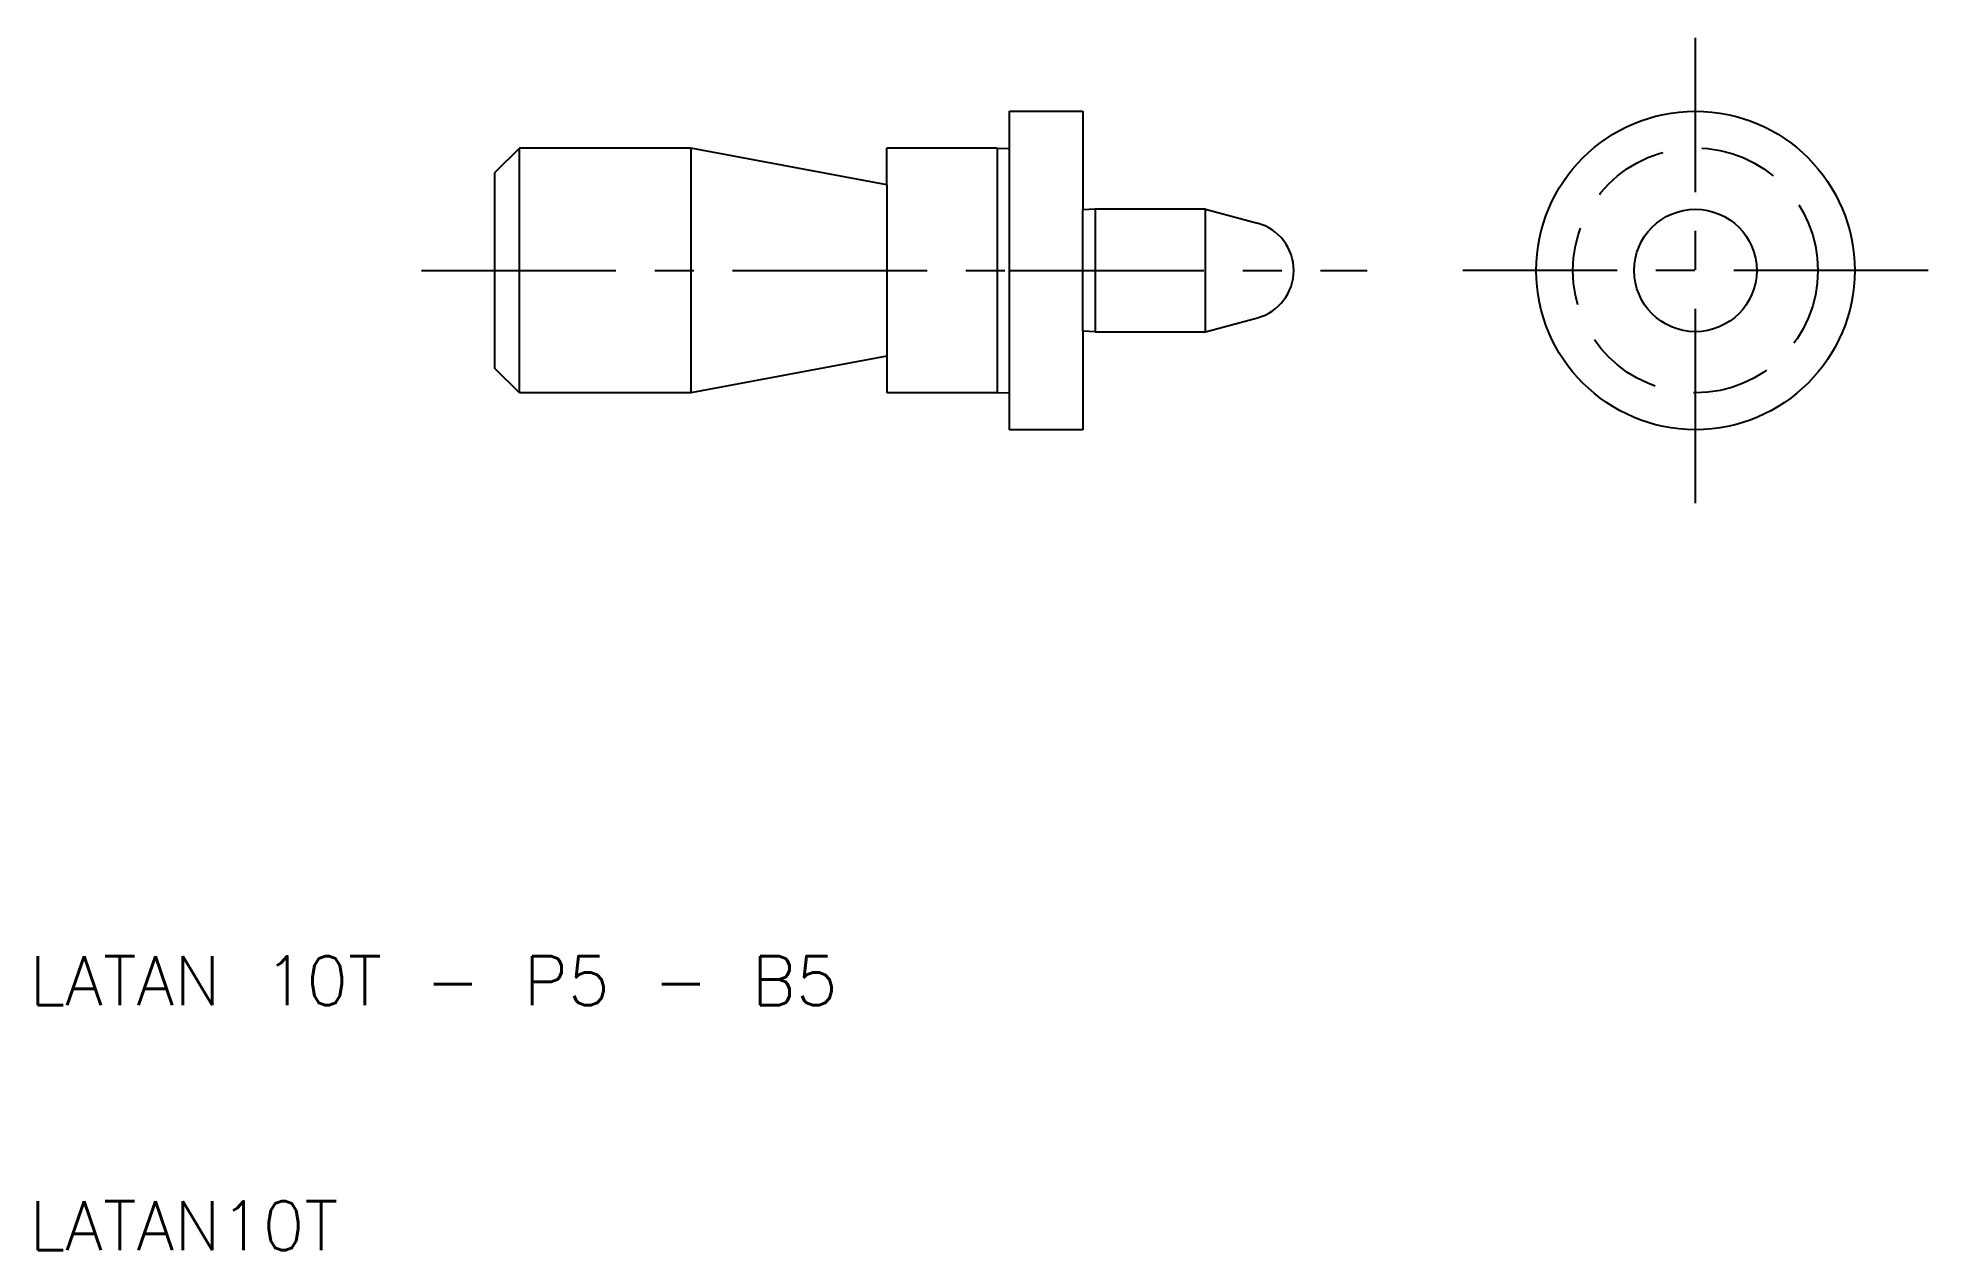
# Model space of a CAD drawing. Extents: x 10.3 to 87.5, y 10 to 59.5.
import ezdxf

# ---------------------------------------------------------------- set-up
doc = ezdxf.new("R2010")
doc.units = 0
doc.header["$LTSCALE"] = 0.25
doc.linetypes.add('CENTER', pattern=[50.8, 31.75, -6.35, 6.35, -6.35])
doc.linetypes.add('DASHED', pattern=[19.05, 12.7, -6.35])
doc.layers.get('0').update_dxf_attribs({"linetype": 'CONTINUOUS'})
doc.layers.add('CENTER', color=1, linetype='CENTER')
doc.styles.get("Standard").update_dxf_attribs({"font": 'txt.shx', "bigfont": 'extfont.shx'})

msp = doc.modelspace()

# ---------------------------------------------------------------- linework, layer by layer
for p, q in [((50, 54.975), (50, 56.5)), ((50, 56.5), (53, 56.5)), ((53, 56.5), (53, 52.475)), ((30, 55), (29, 54)), ((30, 45), (30, 55)), ((37, 55), (30, 55)), ((45, 53.5), (37, 55)), ((37, 55), (37, 45)), ((49.5, 55), (45, 55)), ((45, 53.5), (45, 55)), ((49.5, 55), (49.5, 45)), ((49.5, 55), (50, 54.975)), ((50, 45.025), (50, 54.975)), ((29, 46), (29, 54)), ((45, 53.5), (45, 46.5)), ((53.5, 52.5), (53, 52.475)), ((53, 47.525), (53, 52.475)), ((58, 52.5), (53.5, 52.5)), ((53.5, 52.5), (53.5, 47.5)), ((58, 47.5), (58, 52.5)), ((58, 52.5), (60.12, 51.932)), ((58, 47.5), (60.12, 48.068)), ((53, 47.525), (53, 43.5)), ((53.5, 47.5), (53, 47.525)), ((53.5, 47.5), (58, 47.5)), ((45, 46.5), (37, 45)), ((45, 46.5), (45, 45)), ((30, 45), (29, 46)), ((37, 45), (30, 45)), ((49.5, 45), (45, 45)), ((49.5, 45), (50, 45.025)), ((50, 43.5), (50, 45.025)), ((53, 43.5), (50, 43.5))]:
    msp.add_line(p, q)
for radius in [6.5, 2.5]:
    msp.add_circle((78, 50), radius)
at = {"color": 3, "linetype": 'DASHED'}
msp.add_circle((78, 50), 5, dxfattribs=at)
msp.add_arc((59.603, 50), 2, 285, 75)
at = {"layer": 'CENTER', "color": 1, "linetype": 'CENTER'}
for p, q in [((78, 40.5), (78, 59.5)), ((26, 50), (50, 50)), ((50, 50), (64.603, 50)), ((87.5, 50), (68.5, 50))]:
    msp.add_line(p, q, dxfattribs=at)

# ---------------------------------------------------------------- texts
for s, p in [('LATAN 10T - P5 - B5', (10, 20)), ('LATAN10T', (10, 10))]:
    msp.add_text(s, height=2).set_placement(p)

doc.saveas('drawing.dxf')
